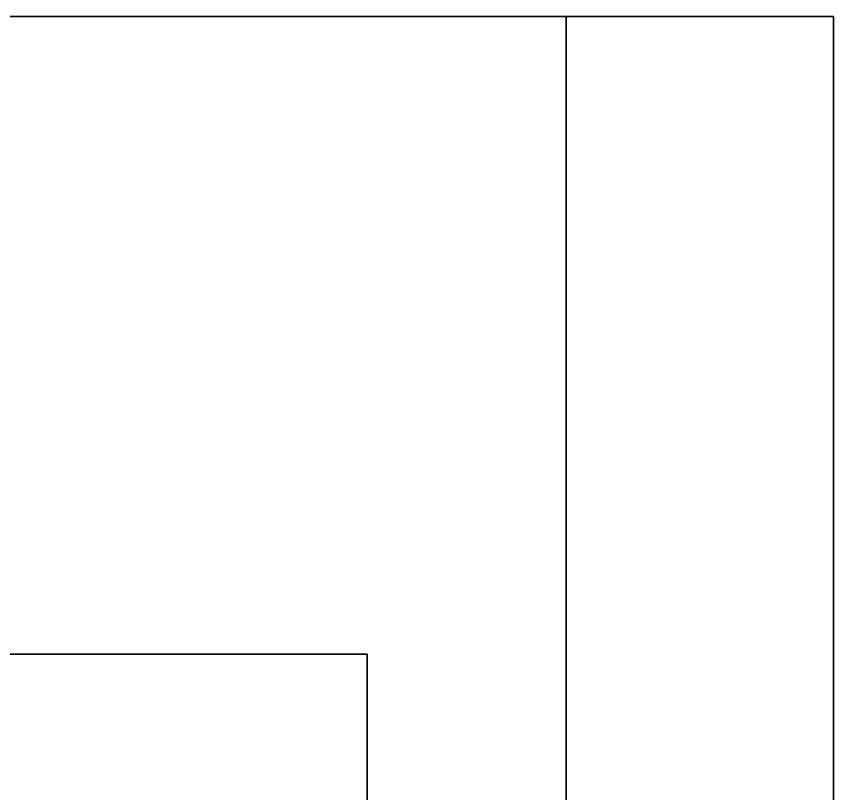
# Model space of a CAD drawing. Extents: x -3564 to 3564, y -219 to 258.
# Drawn here: x -2551.23 to -2504.33, y 68.77 to 113.39 of the extents above; entities that cross this region are included whole.
import ezdxf

# ---------------------------------------------------------------- set-up
doc = ezdxf.new("R2010")
doc.units = 0
doc.layers.add('UB3D', color=1, linetype='CONTINUOUS')

msp = doc.modelspace()

# ---------------------------------------------------------------- linework, layer by layer
at = {"layer": 'UB3D', "color": 27}
for points in [[(-2519.685039, 19.689016, -536.220472), (-2590.551181, 19.689016, -536.220472), (-2590.551181, 113.389803, -536.220472), (-2519.685039, 113.389803, -536.220472)], [(-2590.551181, 19.689016, -414.173228), (-2519.685039, 19.689016, -414.173228), (-2519.685039, 113.389803, -414.173228), (-2590.551181, 113.389803, -414.173228)], [(-2590.551181, 113.389803, -414.173228), (-2590.551181, 113.389803, -536.220472), (-2519.685039, 113.389803, -536.220472)], [(-2590.551181, 113.389803, -414.173228), (-2519.685039, 113.389803, -536.220472), (-2519.685039, 113.389803, -414.173228)], [(-2590.551181, 113.389803, -414.173228), (-2519.685039, 113.389803, -414.173228), (-2590.551181, 113.389803, -414.173228)], [(-2575.19685, 19.689016, -1298.818898), (-2504.330709, 19.689016, -1298.818898), (-2504.330709, 113.389803, -1298.818898), (-2575.19685, 113.389803, -1298.818898)], [(-2504.330709, 19.689016, -1420.866142), (-2575.19685, 19.689016, -1420.866142), (-2575.19685, 113.389803, -1420.866142), (-2504.330709, 113.389803, -1420.866142)], [(-2504.330709, 113.389803, -1420.866142), (-2504.330709, 113.389803, -1298.818898), (-2575.19685, 113.389803, -1298.818898)], [(-2504.330709, 113.389803, -1420.866142), (-2575.19685, 113.389803, -1298.818898), (-2575.19685, 113.389803, -1420.866142)], [(-2504.330709, 113.389803, -1420.866142), (-2575.19685, 113.389803, -1420.866142), (-2504.330709, 113.389803, -1420.866142)], [(-2519.685039, 19.689016, -414.173228), (-2519.685039, 19.689016, -536.220472), (-2519.685039, 113.389803, -536.220472), (-2519.685039, 113.389803, -414.173228)], [(-2504.330709, 19.689016, -1298.818898), (-2504.330709, 19.689016, -1420.866142), (-2504.330709, 113.389803, -1420.866142), (-2504.330709, 113.389803, -1298.818898)], [(-2588.188976, 19.689016, -856.692913), (-2531.102362, 19.689016, -856.692913), (-2531.102362, 76.77563, -856.692913), (-2588.188976, 76.77563, -856.692913)], [(-2531.102362, 19.689016, -943.307087), (-2588.188976, 19.689016, -943.307087), (-2588.188976, 76.77563, -943.307087), (-2531.102362, 76.77563, -943.307087)], [(-2531.102362, 76.77563, -943.307087), (-2531.102362, 76.77563, -856.692913), (-2588.188976, 76.77563, -856.692913)], [(-2531.102362, 76.77563, -943.307087), (-2588.188976, 76.77563, -856.692913), (-2588.188976, 76.77563, -943.307087)], [(-2531.102362, 76.77563, -943.307087), (-2588.188976, 76.77563, -943.307087), (-2531.102362, 76.77563, -943.307087)], [(-2531.102362, 19.689016, -856.692913), (-2531.102362, 19.689016, -943.307087), (-2531.102362, 76.77563, -943.307087), (-2531.102362, 76.77563, -856.692913)]]:
    msp.add_3dface(points, dxfattribs=at)

doc.saveas('drawing.dxf')
